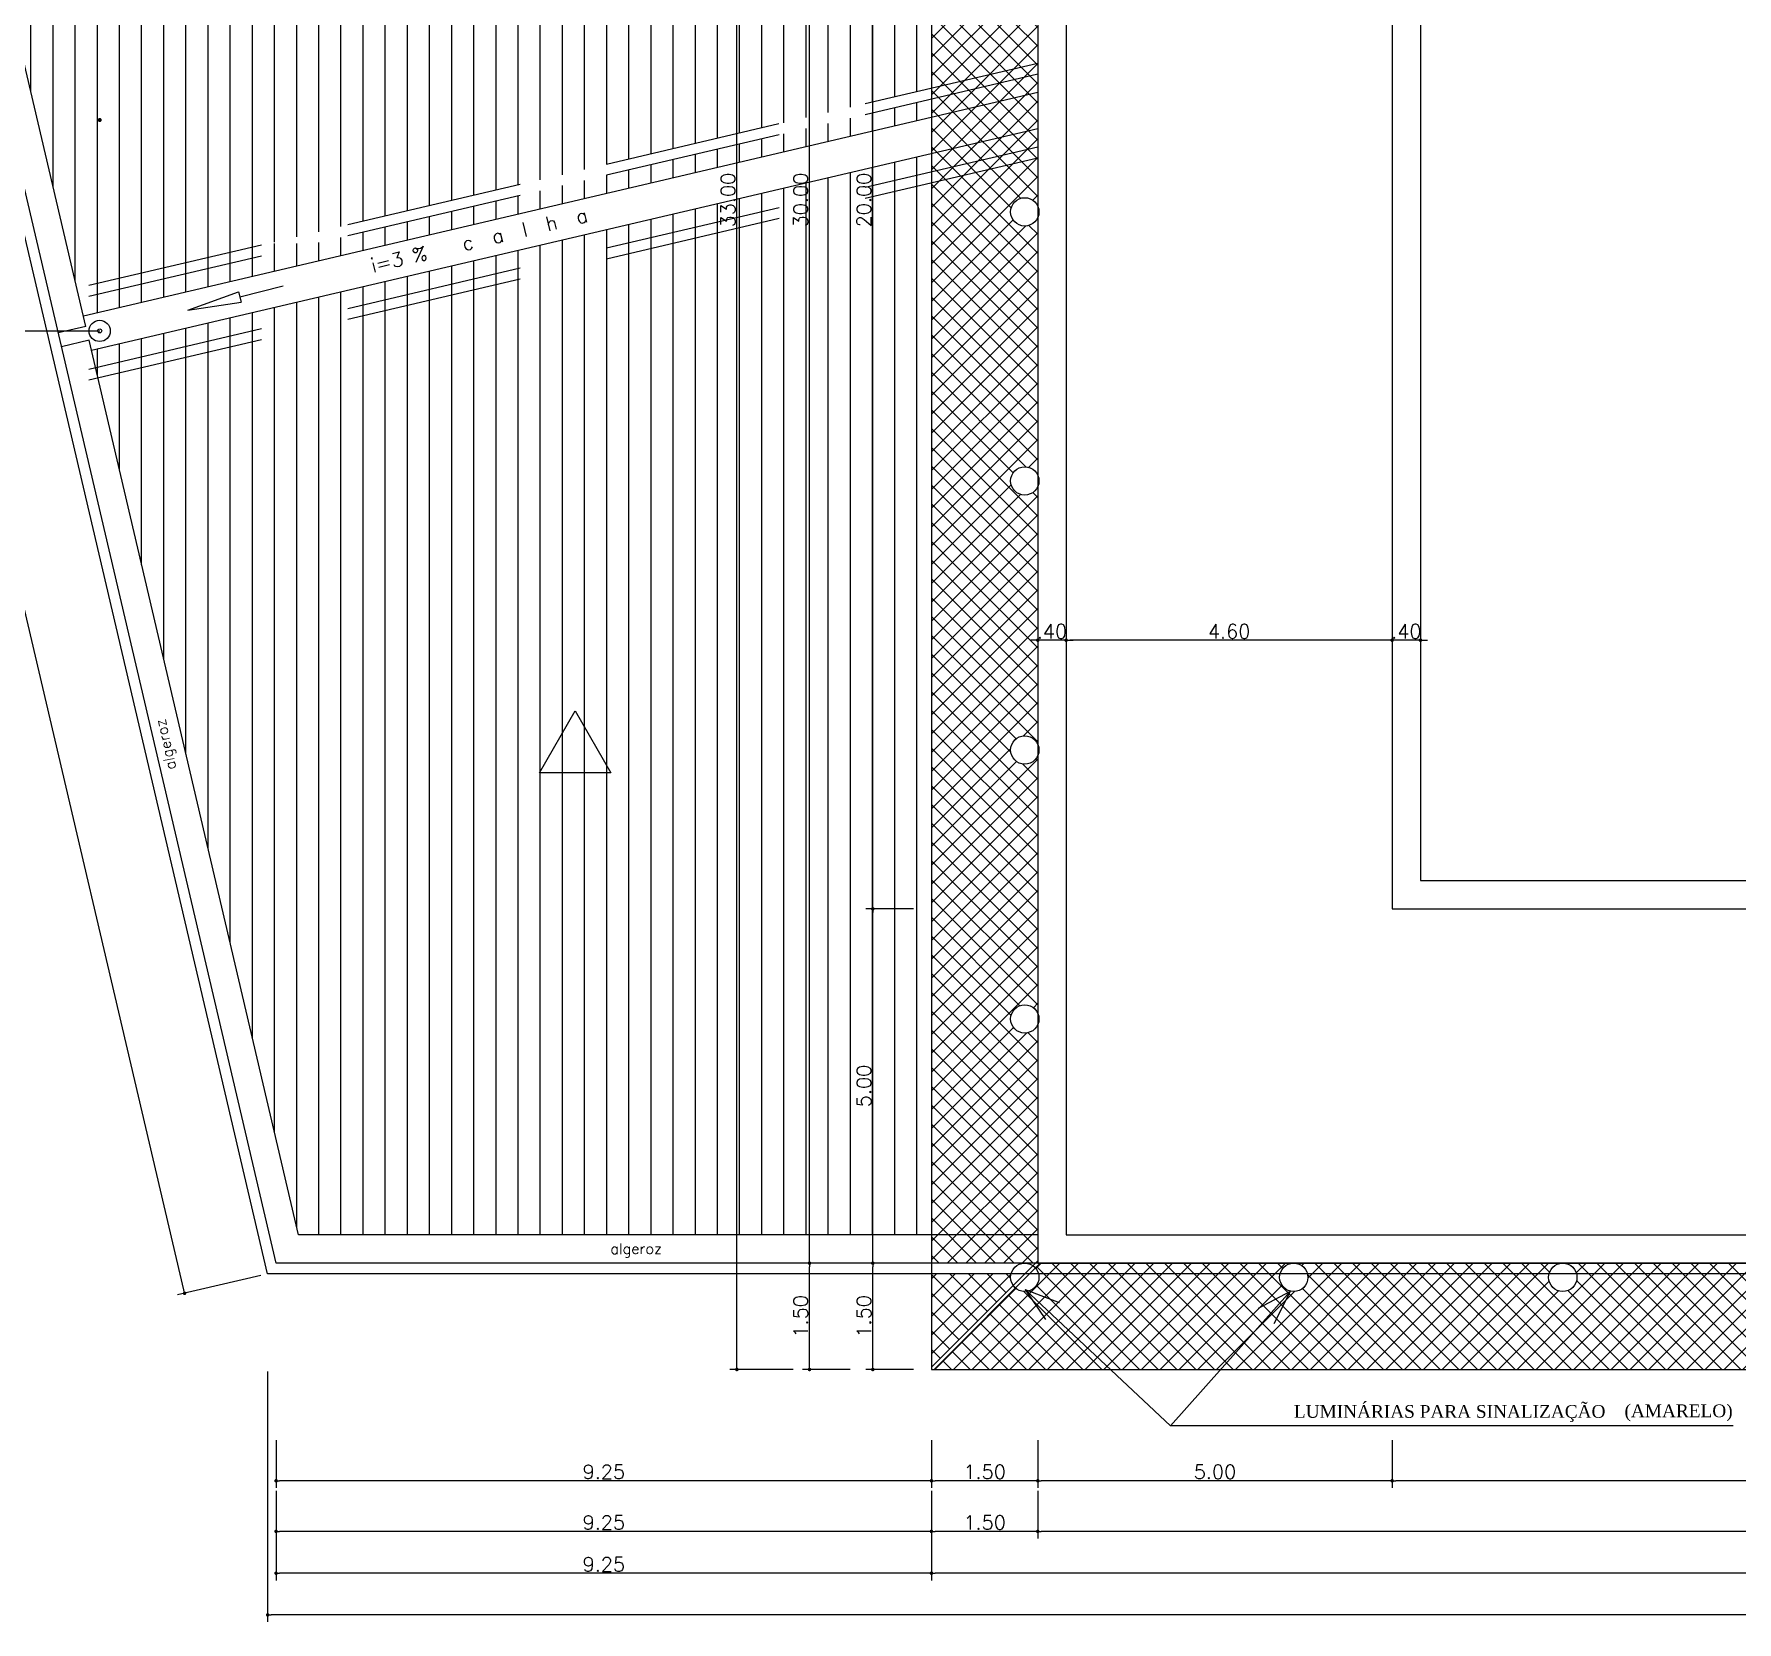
# Model space of a CAD drawing. Header units: millimetres. Extents: x 682 to 1119, y 341 to 434.
# Drawn here: x 819.82 to 843.85, y 383.81 to 406.21 of the extents above; entities that cross this region are included whole.
import ezdxf
from ezdxf.enums import TextEntityAlignment as Align

# ---------------------------------------------------------------- set-up
doc = ezdxf.new("R2010")
doc.units = ezdxf.units.MM
doc.linetypes.add('DASHED', pattern=[0.75, 0.5, -0.25])
for name, color, linetype in [('AR-ALVENARIA_EM_VISTA-001-C', 1, 'Continuous'), ('AR-ALVENARIA_EM_VISTA-002-C', 2, 'Continuous'), ('AR-ALVENARIA_EM_VISTA-004-C', 4, 'Continuous'), ('AR-COBERTURA_EM_VISTA-002-C', 2, 'Continuous'), ('AR-COTAS-001-C', 1, 'Continuous'), ('AR-INDICAÇÕES_GRÁFICAS-002-C', 2, 'Continuous'), ('AR-PISO_EM_PLANTA-001-C', 1, 'Continuous'), ('AR-TEXTOS_ALTURA_2_0MM-002-C', 2, 'Continuous'), ('AR-TEXTOS_ALTURA_3_0MM-003C', 3, 'Continuous'), ('Linha fina', 8, 'Continuous'), ('Pena_1', 1, 'Continuous'), ('PENA_4', 4, 'Continuous')]:
    doc.layers.add(name, color=color, linetype=linetype)
for name, color, linetype, lineweight in [('AR-UNIDADE_TEXTO-002', 2, 'Continuous', 20), ('AR-UNIDADE_TEXTO_002', 2, 'Continuous', 20), ('REG60-100', 2, 'Continuous', 20)]:
    doc.layers.add(name, color=color, linetype=linetype, lineweight=lineweight)
doc.styles.add('REGUA60', font='simplex.shx')
doc.styles.add('REGUA80', font='simplex.shx')
doc.styles.add('ROMAND', font='times.ttf')
doc.styles.add('ROMANS', font='romans')
doc.styles.add('T20', font='simplex.shx', dxfattribs={"height": 0.2})
doc.dimstyles.new('ISO-25_WS', dxfattribs={"dimscale": 0.282828, "dimtxt": 0.8, "dimasz": 2, "dimexe": 0.1, "dimexo": 0.625, "dimgap": 0.325, "dimtad": 1, "dimzin": 4, "dimdsep": 46, "dimtxsty": 'Standard', "dimsah": 1, "dimcen": 2.5, "dimadec": 0, "dimazin": 0, "dimtfac": 1, "dimtdec": 0, "dimtmove": 2, "dimatfit": 3, "dimfxl": 1, "dimtolj": 1, "dimtzin": 0, "dimarcsym": 0})

# ---------------------------------------------------------------- blocks, each defined once
blk = doc.blocks.new('_DOT')
at = {"color": 0, "linetype": 'ByBlock'}
blk.add_line((-0.5, 0), (-1, 0), dxfattribs=at)
at = {"color": 0, "linetype": 'ByBlock', "const_width": 0.5}
blk.add_lwpolyline([(-0.25, 0, 1), (0.25, 0, 1)], format="xyb", close=True, dxfattribs=at)
blk = doc.blocks.new('*D197')
at = {"layer": 'AR-COTAS-001-C', "color": 1, "lineweight": -2}
for p, q in [((832.484, 385.067), (832.484, 384.392)), ((875.737, 385.067), (875.737, 384.392)), ((875.687, 384.492), (832.534, 384.492))]:
    blk.add_line(p, q, dxfattribs=at)
at = {"layer": 'DEFPOINTS', "color": 0}
for p in [(832.484, 385.167), (875.737, 385.167), (832.484, 384.492)]:
    blk.add_point(p, dxfattribs=at)
at = {"layer": 'AR-COTAS-001-C', "color": 1, "lineweight": -2, "xscale": 0.05, "yscale": 0.05, "zscale": 0.05, "rotation": 180}
blk.add_blockref('_DOT', (832.484, 384.492), dxfattribs=at)
at = {"layer": 'AR-COTAS-001-C', "color": 1, "lineweight": -2, "xscale": 0.05, "yscale": 0.05, "zscale": 0.05}
blk.add_blockref('_DOT', (875.737, 384.492), dxfattribs=at)
at = {"layer": 'AR-COTAS-001-C', "color": 3, "insert": (854.111, 384.617), "char_height": 0.2, "attachment_point": 5, "style": 'ROMANS'}
blk.add_mtext('\\A1;43.25', dxfattribs=at)
blk = doc.blocks.new('*D180')
at = {"layer": 'AR-COTAS-001-C', "color": 1, "lineweight": -2}
for p, q in [((823.118, 387.338), (823.118, 383.805)), ((875.887, 385.338), (875.887, 383.805)), ((875.837, 383.905), (823.168, 383.905))]:
    blk.add_line(p, q, dxfattribs=at)
at = {"layer": 'DEFPOINTS', "color": 0}
for p in [(823.118, 387.438), (875.887, 385.438), (823.118, 383.905)]:
    blk.add_point(p, dxfattribs=at)
at = {"layer": 'AR-COTAS-001-C', "color": 1, "lineweight": -2, "xscale": 0.05, "yscale": 0.05, "zscale": 0.05, "rotation": 180}
blk.add_blockref('_DOT', (823.118, 383.905), dxfattribs=at)
at = {"layer": 'AR-COTAS-001-C', "color": 1, "lineweight": -2, "xscale": 0.05, "yscale": 0.05, "zscale": 0.05}
blk.add_blockref('_DOT', (875.887, 383.905), dxfattribs=at)
at = {"layer": 'AR-COTAS-001-C', "color": 3, "insert": (849.503, 384.085), "char_height": 0.2, "attachment_point": 5, "style": 'ROMANS'}
blk.add_mtext('\\A1;53.00', dxfattribs=at)
blk = doc.blocks.new('*D196')
at = {"layer": 'AR-COTAS-001-C', "color": 1, "lineweight": -2}
for p, q in [((830.314, 420.367), (829.639, 420.367)), ((829.739, 387.417), (829.739, 420.317)), ((830.532, 387.367), (829.639, 387.367))]:
    blk.add_line(p, q, dxfattribs=at)
at = {"layer": 'DEFPOINTS', "color": 0}
for p in [(829.739, 420.367), (830.414, 420.367), (830.632, 387.367)]:
    blk.add_point(p, dxfattribs=at)
at = {"layer": 'AR-COTAS-001-C', "color": 1, "lineweight": -2, "xscale": 0.05, "yscale": 0.05, "zscale": 0.05}
for p, rotation in [((829.739, 420.367), 90), ((829.739, 387.367), 270)]:
    blk.add_blockref('_DOT', p, dxfattribs=dict(at, rotation=rotation))
at = {"layer": 'AR-COTAS-001-C', "color": 3, "insert": (829.614, 403.867), "char_height": 0.2, "attachment_point": 5, "rotation": 90, "style": 'ROMANS'}
blk.add_mtext('\\A1;33.00', dxfattribs=at)
blk = doc.blocks.new('*D193')
at = {"layer": 'AR-COTAS-001-C', "color": 1, "lineweight": -2}
for p, q in [((831.337, 418.867), (830.663, 418.867)), ((830.763, 388.917), (830.763, 418.817)), ((831.556, 388.867), (830.663, 388.867))]:
    blk.add_line(p, q, dxfattribs=at)
at = {"layer": 'DEFPOINTS', "color": 0}
for p in [(830.763, 418.867), (831.437, 418.867), (831.656, 388.867)]:
    blk.add_point(p, dxfattribs=at)
at = {"layer": 'AR-COTAS-001-C', "color": 1, "lineweight": -2, "xscale": 0.05, "yscale": 0.05, "zscale": 0.05}
for p, rotation in [((830.763, 418.867), 90), ((830.763, 388.867), 270)]:
    blk.add_blockref('_DOT', p, dxfattribs=dict(at, rotation=rotation))
at = {"layer": 'AR-COTAS-001-C', "color": 3, "insert": (830.638, 403.867), "char_height": 0.2, "attachment_point": 5, "rotation": 90, "style": 'ROMANS'}
blk.add_mtext('\\A1;30.00', dxfattribs=at)
blk = doc.blocks.new('*D185')
at = {"layer": 'AR-COTAS-001-C', "color": 1, "lineweight": -2}
for p, q in [((832.23, 393.867), (831.556, 393.867)), ((831.656, 388.917), (831.656, 393.817)), ((832.23, 388.867), (831.556, 388.867))]:
    blk.add_line(p, q, dxfattribs=at)
at = {"layer": 'DEFPOINTS', "color": 0}
for p in [(831.656, 393.867), (832.33, 393.867), (832.33, 388.867)]:
    blk.add_point(p, dxfattribs=at)
at = {"layer": 'AR-COTAS-001-C', "color": 1, "lineweight": -2, "xscale": 0.05, "yscale": 0.05, "zscale": 0.05}
for p, rotation in [((831.656, 393.867), 90), ((831.656, 388.867), 270)]:
    blk.add_blockref('_DOT', p, dxfattribs=dict(at, rotation=rotation))
at = {"layer": 'AR-COTAS-001-C', "color": 3, "insert": (831.531, 391.367), "char_height": 0.2, "attachment_point": 5, "rotation": 90, "style": 'ROMANS'}
blk.add_mtext('\\A1;5.00', dxfattribs=at)
blk = doc.blocks.new('*D181')
at = {"layer": 'AR-COTAS-001-C', "color": 1, "lineweight": -2}
for p, q in [((816.856, 415.014), (815.684, 414.739)), ((821.934, 388.491), (815.793, 414.713)), ((823.021, 388.694), (821.848, 388.419))]:
    blk.add_line(p, q, dxfattribs=at)
at = {"layer": 'DEFPOINTS', "color": 0}
for p in [(816.954, 415.037), (815.781, 414.762), (823.118, 388.717)]:
    blk.add_point(p, dxfattribs=at)
at = {"layer": 'AR-COTAS-001-C', "color": 1, "lineweight": -2, "xscale": 0.05, "yscale": 0.05, "zscale": 0.05}
for p, rotation in [((815.781, 414.762), 103.1822715737634), ((821.946, 388.442), 283.1822715737634)]:
    blk.add_blockref('_DOT', p, dxfattribs=dict(at, rotation=rotation))
at = {"layer": 'AR-COTAS-001-C', "color": 3, "insert": (818.985, 401.631), "char_height": 0.2, "attachment_point": 5, "rotation": 283.1823, "style": 'ROMANS'}
blk.add_mtext('\\A1;27.00', dxfattribs=at)
blk = doc.blocks.new('*D194')
at = {"layer": 'AR-COTAS-001-C', "color": 1, "lineweight": -2}
for p, q in [((833.984, 385.657), (833.984, 384.983)), ((863.984, 385.657), (863.984, 384.983)), ((863.934, 385.083), (834.034, 385.083))]:
    blk.add_line(p, q, dxfattribs=at)
at = {"layer": 'DEFPOINTS', "color": 0}
for p in [(833.984, 385.757), (863.984, 385.757), (833.984, 385.083)]:
    blk.add_point(p, dxfattribs=at)
at = {"layer": 'AR-COTAS-001-C', "color": 1, "lineweight": -2, "xscale": 0.05, "yscale": 0.05, "zscale": 0.05, "rotation": 180}
blk.add_blockref('_DOT', (833.984, 385.083), dxfattribs=at)
at = {"layer": 'AR-COTAS-001-C', "color": 1, "lineweight": -2, "xscale": 0.05, "yscale": 0.05, "zscale": 0.05}
blk.add_blockref('_DOT', (863.984, 385.083), dxfattribs=at)
at = {"layer": 'AR-COTAS-001-C', "color": 3, "insert": (848.984, 385.208), "char_height": 0.2, "attachment_point": 5, "style": 'ROMANS'}
blk.add_mtext('\\A1;30.00', dxfattribs=at)
blk = doc.blocks.new('*D191')
at = {"layer": 'AR-COTAS-001-C', "color": 1, "lineweight": -2}
for p, q in [((833.984, 386.372), (833.984, 385.697)), ((838.984, 386.372), (838.984, 385.697)), ((838.934, 385.797), (834.034, 385.797))]:
    blk.add_line(p, q, dxfattribs=at)
at = {"layer": 'DEFPOINTS', "color": 0}
for p in [(833.984, 386.472), (838.984, 386.472), (833.984, 385.797)]:
    blk.add_point(p, dxfattribs=at)
at = {"layer": 'AR-COTAS-001-C', "color": 1, "lineweight": -2, "xscale": 0.05, "yscale": 0.05, "zscale": 0.05, "rotation": 180}
blk.add_blockref('_DOT', (833.984, 385.797), dxfattribs=at)
at = {"layer": 'AR-COTAS-001-C', "color": 1, "lineweight": -2, "xscale": 0.05, "yscale": 0.05, "zscale": 0.05}
blk.add_blockref('_DOT', (838.984, 385.797), dxfattribs=at)
at = {"layer": 'AR-COTAS-001-C', "color": 3, "insert": (836.484, 385.922), "char_height": 0.2, "attachment_point": 5, "style": 'ROMANS'}
blk.add_mtext('\\A1;5.00', dxfattribs=at)
blk = doc.blocks.new('*D231')
at = {"layer": 'AR-COTAS-001-C', "color": 1, "lineweight": -2}
for p, q in [((823.237, 385.657), (823.237, 384.983)), ((832.484, 385.657), (832.484, 384.983)), ((832.434, 385.083), (823.287, 385.083))]:
    blk.add_line(p, q, dxfattribs=at)
at = {"layer": 'DEFPOINTS', "color": 0}
for p in [(823.237, 385.757), (832.484, 385.757), (823.237, 385.083)]:
    blk.add_point(p, dxfattribs=at)
at = {"layer": 'AR-COTAS-001-C', "color": 1, "lineweight": -2, "xscale": 0.05, "yscale": 0.05, "zscale": 0.05, "rotation": 180}
blk.add_blockref('_DOT', (823.237, 385.083), dxfattribs=at)
at = {"layer": 'AR-COTAS-001-C', "color": 1, "lineweight": -2, "xscale": 0.05, "yscale": 0.05, "zscale": 0.05}
blk.add_blockref('_DOT', (832.484, 385.083), dxfattribs=at)
at = {"layer": 'AR-COTAS-001-C', "color": 3, "insert": (827.861, 385.208), "char_height": 0.2, "attachment_point": 5, "style": 'ROMANS'}
blk.add_mtext('\\A1;9.25', dxfattribs=at)
blk = doc.blocks.new('*D229')
at = {"layer": 'AR-COTAS-001-C', "color": 1, "lineweight": -2}
for p, q in [((823.237, 386.372), (823.237, 385.697)), ((832.484, 386.372), (832.484, 385.697)), ((832.434, 385.797), (823.287, 385.797))]:
    blk.add_line(p, q, dxfattribs=at)
at = {"layer": 'DEFPOINTS', "color": 0}
for p in [(823.237, 386.472), (832.484, 386.472), (823.237, 385.797)]:
    blk.add_point(p, dxfattribs=at)
at = {"layer": 'AR-COTAS-001-C', "color": 1, "lineweight": -2, "xscale": 0.05, "yscale": 0.05, "zscale": 0.05, "rotation": 180}
blk.add_blockref('_DOT', (823.237, 385.797), dxfattribs=at)
at = {"layer": 'AR-COTAS-001-C', "color": 1, "lineweight": -2, "xscale": 0.05, "yscale": 0.05, "zscale": 0.05}
blk.add_blockref('_DOT', (832.484, 385.797), dxfattribs=at)
at = {"layer": 'AR-COTAS-001-C', "color": 3, "insert": (827.861, 385.922), "char_height": 0.2, "attachment_point": 5, "style": 'ROMANS'}
blk.add_mtext('\\A1;9.25', dxfattribs=at)
blk = doc.blocks.new('*D224')
at = {"layer": 'AR-COTAS-001-C', "color": 1, "lineweight": -2}
for p, q in [((823.237, 385.067), (823.237, 384.392)), ((832.484, 385.067), (832.484, 384.392)), ((832.434, 384.492), (823.287, 384.492))]:
    blk.add_line(p, q, dxfattribs=at)
at = {"layer": 'DEFPOINTS', "color": 0}
for p in [(823.237, 385.167), (832.484, 385.167), (823.237, 384.492)]:
    blk.add_point(p, dxfattribs=at)
at = {"layer": 'AR-COTAS-001-C', "color": 1, "lineweight": -2, "xscale": 0.05, "yscale": 0.05, "zscale": 0.05, "rotation": 180}
blk.add_blockref('_DOT', (823.237, 384.492), dxfattribs=at)
at = {"layer": 'AR-COTAS-001-C', "color": 1, "lineweight": -2, "xscale": 0.05, "yscale": 0.05, "zscale": 0.05}
blk.add_blockref('_DOT', (832.484, 384.492), dxfattribs=at)
at = {"layer": 'AR-COTAS-001-C', "color": 3, "insert": (827.861, 384.617), "char_height": 0.2, "attachment_point": 5, "style": 'ROMANS'}
blk.add_mtext('\\A1;9.25', dxfattribs=at)
blk = doc.blocks.new('INDUNI1')
at = {"color": 0, "style": 'REGUA80', "flags": 8}
blk.add_attdef('NOME2', text='', height=1.8, dxfattribs=at).set_placement((0, -3.53), align=Align.CENTER)
at = {"layer": 'AR-UNIDADE_TEXTO_002', "style": 'REGUA60', "width": 1.2}
blk.add_attdef('AREA', text='', height=1.2, dxfattribs=at).set_placement((0, -5.8), align=Align.CENTER)
at = {"layer": 'AR-UNIDADE_TEXTO_002', "style": 'REGUA60', "width": 1.2, "flags": 8}
for tag, p in [('PISO', (0, -7.94)), ('REVPAR', (0, -9.97)), ('PEDIR', (0, -12.07))]:
    blk.add_attdef(tag, text='', height=1.2, dxfattribs=at).set_placement(p, align=Align.CENTER)
at = {"layer": 'REG60-100', "color": 0, "style": 'REGUA80', "flags": 8}
blk.add_attdef('NOME1', text='', height=1.8, dxfattribs=at).set_placement((0, -0.55), align=Align.CENTER)
blk = doc.blocks.new('*D230')
at = {"layer": 'AR-COTAS-001-C', "color": 1, "lineweight": -2}
for p, q in [((832.484, 385.657), (832.484, 384.983)), ((833.984, 385.657), (833.984, 384.983)), ((833.934, 385.083), (832.534, 385.083))]:
    blk.add_line(p, q, dxfattribs=at)
at = {"layer": 'DEFPOINTS', "color": 0}
for p in [(832.484, 385.757), (833.984, 385.757), (832.484, 385.083)]:
    blk.add_point(p, dxfattribs=at)
at = {"layer": 'AR-COTAS-001-C', "color": 1, "lineweight": -2, "xscale": 0.05, "yscale": 0.05, "zscale": 0.05, "rotation": 180}
blk.add_blockref('_DOT', (832.484, 385.083), dxfattribs=at)
at = {"layer": 'AR-COTAS-001-C', "color": 1, "lineweight": -2, "xscale": 0.05, "yscale": 0.05, "zscale": 0.05}
blk.add_blockref('_DOT', (833.984, 385.083), dxfattribs=at)
at = {"layer": 'AR-COTAS-001-C', "color": 3, "insert": (833.234, 385.208), "char_height": 0.2, "attachment_point": 5, "style": 'ROMANS'}
blk.add_mtext('\\A1;1.50', dxfattribs=at)
blk = doc.blocks.new('*D206')
at = {"layer": 'AR-COTAS-001-C', "color": 1, "lineweight": -2}
for p, q in [((831.337, 388.867), (830.663, 388.867)), ((830.763, 387.417), (830.763, 388.817)), ((831.337, 387.367), (830.663, 387.367))]:
    blk.add_line(p, q, dxfattribs=at)
at = {"layer": 'DEFPOINTS', "color": 0}
for p in [(830.763, 388.867), (831.437, 388.867), (831.437, 387.367)]:
    blk.add_point(p, dxfattribs=at)
at = {"layer": 'AR-COTAS-001-C', "color": 1, "lineweight": -2, "xscale": 0.05, "yscale": 0.05, "zscale": 0.05}
for p, rotation in [((830.763, 388.867), 90), ((830.763, 387.367), 270)]:
    blk.add_blockref('_DOT', p, dxfattribs=dict(at, rotation=rotation))
at = {"layer": 'AR-COTAS-001-C', "color": 3, "insert": (830.638, 388.117), "char_height": 0.2, "attachment_point": 5, "rotation": 90, "style": 'ROMANS'}
blk.add_mtext('\\A1;1.50', dxfattribs=at)
blk = doc.blocks.new('*D192')
at = {"layer": 'AR-COTAS-001-C', "color": 1, "lineweight": -2}
for p, q in [((832.484, 386.372), (832.484, 385.697)), ((833.984, 386.372), (833.984, 385.697)), ((833.934, 385.797), (832.534, 385.797))]:
    blk.add_line(p, q, dxfattribs=at)
at = {"layer": 'DEFPOINTS', "color": 0}
for p in [(832.484, 386.472), (833.984, 386.472), (832.484, 385.797)]:
    blk.add_point(p, dxfattribs=at)
at = {"layer": 'AR-COTAS-001-C', "color": 1, "lineweight": -2, "xscale": 0.05, "yscale": 0.05, "zscale": 0.05, "rotation": 180}
blk.add_blockref('_DOT', (832.484, 385.797), dxfattribs=at)
at = {"layer": 'AR-COTAS-001-C', "color": 1, "lineweight": -2, "xscale": 0.05, "yscale": 0.05, "zscale": 0.05}
blk.add_blockref('_DOT', (833.984, 385.797), dxfattribs=at)
at = {"layer": 'AR-COTAS-001-C', "color": 3, "insert": (833.234, 385.922), "char_height": 0.2, "attachment_point": 5, "style": 'ROMANS'}
blk.add_mtext('\\A1;1.50', dxfattribs=at)
blk = doc.blocks.new('*D184')
at = {"layer": 'AR-COTAS-001-C', "color": 1, "lineweight": -2}
for p, q in [((832.23, 388.867), (831.556, 388.867)), ((831.656, 387.417), (831.656, 388.817)), ((832.23, 387.367), (831.556, 387.367))]:
    blk.add_line(p, q, dxfattribs=at)
at = {"layer": 'DEFPOINTS', "color": 0}
for p in [(831.656, 388.867), (832.33, 388.867), (832.33, 387.367)]:
    blk.add_point(p, dxfattribs=at)
at = {"layer": 'AR-COTAS-001-C', "color": 1, "lineweight": -2, "xscale": 0.05, "yscale": 0.05, "zscale": 0.05}
for p, rotation in [((831.656, 388.867), 90), ((831.656, 387.367), 270)]:
    blk.add_blockref('_DOT', p, dxfattribs=dict(at, rotation=rotation))
at = {"layer": 'AR-COTAS-001-C', "color": 3, "insert": (831.531, 388.117), "char_height": 0.2, "attachment_point": 5, "rotation": 90, "style": 'ROMANS'}
blk.add_mtext('\\A1;1.50', dxfattribs=at)
blk = doc.blocks.new('*D190')
at = {"layer": 'AR-COTAS-001-C', "color": 1, "lineweight": -2}
for p, q in [((838.984, 386.372), (838.984, 385.697)), ((858.984, 386.372), (858.984, 385.697)), ((858.934, 385.797), (839.034, 385.797))]:
    blk.add_line(p, q, dxfattribs=at)
at = {"layer": 'DEFPOINTS', "color": 0}
for p in [(838.984, 386.472), (858.984, 386.472), (838.984, 385.797)]:
    blk.add_point(p, dxfattribs=at)
at = {"layer": 'AR-COTAS-001-C', "color": 1, "lineweight": -2, "xscale": 0.05, "yscale": 0.05, "zscale": 0.05, "rotation": 180}
blk.add_blockref('_DOT', (838.984, 385.797), dxfattribs=at)
at = {"layer": 'AR-COTAS-001-C', "color": 1, "lineweight": -2, "xscale": 0.05, "yscale": 0.05, "zscale": 0.05}
blk.add_blockref('_DOT', (858.984, 385.797), dxfattribs=at)
at = {"layer": 'AR-COTAS-001-C', "color": 3, "insert": (848.984, 385.922), "char_height": 0.2, "attachment_point": 5, "style": 'ROMANS'}
blk.add_mtext('\\A1;20.00', dxfattribs=at)
blk = doc.blocks.new('*D244')
at = {"layer": 'AR-COTAS-001-C', "color": 1, "lineweight": -2}
for p, q in [((834.384, 397.889), (834.384, 397.556)), ((838.984, 397.889), (838.984, 397.556)), ((838.934, 397.656), (834.434, 397.656))]:
    blk.add_line(p, q, dxfattribs=at)
at = {"layer": 'DEFPOINTS', "color": 0}
for p in [(834.384, 397.989), (838.984, 397.989), (834.384, 397.656)]:
    blk.add_point(p, dxfattribs=at)
at = {"layer": 'AR-COTAS-001-C', "color": 1, "lineweight": -2, "xscale": 0.05, "yscale": 0.05, "zscale": 0.05, "rotation": 180}
blk.add_blockref('_DOT', (834.384, 397.656), dxfattribs=at)
at = {"layer": 'AR-COTAS-001-C', "color": 1, "lineweight": -2, "xscale": 0.05, "yscale": 0.05, "zscale": 0.05}
blk.add_blockref('_DOT', (838.984, 397.656), dxfattribs=at)
at = {"layer": 'AR-COTAS-001-C', "color": 3, "insert": (836.684, 397.781), "char_height": 0.2, "attachment_point": 5, "style": 'ROMANS'}
blk.add_mtext('\\A1;4.60', dxfattribs=at)
blk = doc.blocks.new('*D186')
at = {"layer": 'AR-COTAS-001-C', "color": 1, "lineweight": -2}
for p, q in [((832.23, 413.867), (831.556, 413.867)), ((831.656, 393.917), (831.656, 413.817)), ((832.23, 393.867), (831.556, 393.867))]:
    blk.add_line(p, q, dxfattribs=at)
at = {"layer": 'DEFPOINTS', "color": 0}
for p in [(831.656, 413.867), (832.33, 413.867), (832.33, 393.867)]:
    blk.add_point(p, dxfattribs=at)
at = {"layer": 'AR-COTAS-001-C', "color": 1, "lineweight": -2, "xscale": 0.05, "yscale": 0.05, "zscale": 0.05}
for p, rotation in [((831.656, 413.867), 90), ((831.656, 393.867), 270)]:
    blk.add_blockref('_DOT', p, dxfattribs=dict(at, rotation=rotation))
at = {"layer": 'AR-COTAS-001-C', "color": 3, "insert": (831.531, 403.867), "char_height": 0.2, "attachment_point": 5, "rotation": 90, "style": 'ROMANS'}
blk.add_mtext('\\A1;20.00', dxfattribs=at)
blk = doc.blocks.new('*D243')
at = {"layer": 'AR-COTAS-001-C', "color": 1, "lineweight": -2}
for p, q in [((833.984, 397.889), (833.984, 397.556)), ((834.384, 397.889), (834.384, 397.556)), ((833.934, 397.656), (833.884, 397.656)), ((834.384, 397.656), (833.984, 397.656)), ((834.434, 397.656), (834.484, 397.656))]:
    blk.add_line(p, q, dxfattribs=at)
at = {"layer": 'DEFPOINTS', "color": 0}
for p in [(833.984, 397.989), (834.384, 397.989), (833.984, 397.656)]:
    blk.add_point(p, dxfattribs=at)
at = {"layer": 'AR-COTAS-001-C', "color": 1, "lineweight": -2, "xscale": 0.05, "yscale": 0.05, "zscale": 0.05}
blk.add_blockref('_DOT', (833.984, 397.656), dxfattribs=at)
at = {"layer": 'AR-COTAS-001-C', "color": 1, "lineweight": -2, "xscale": 0.05, "yscale": 0.05, "zscale": 0.05, "rotation": 180}
blk.add_blockref('_DOT', (834.384, 397.656), dxfattribs=at)
at = {"layer": 'AR-COTAS-001-C', "color": 3, "insert": (834.184, 397.781), "char_height": 0.2, "attachment_point": 5, "style": 'ROMANS'}
blk.add_mtext('\\A1;.40', dxfattribs=at)
blk = doc.blocks.new('*D245')
at = {"layer": 'AR-COTAS-001-C', "color": 1, "lineweight": -2}
for p, q in [((838.984, 397.889), (838.984, 397.556)), ((839.384, 397.889), (839.384, 397.556)), ((838.934, 397.656), (838.884, 397.656)), ((839.384, 397.656), (838.984, 397.656)), ((839.434, 397.656), (839.484, 397.656))]:
    blk.add_line(p, q, dxfattribs=at)
at = {"layer": 'DEFPOINTS', "color": 0}
for p in [(838.984, 397.989), (839.384, 397.989), (838.984, 397.656)]:
    blk.add_point(p, dxfattribs=at)
at = {"layer": 'AR-COTAS-001-C', "color": 1, "lineweight": -2, "xscale": 0.05, "yscale": 0.05, "zscale": 0.05}
blk.add_blockref('_DOT', (838.984, 397.656), dxfattribs=at)
at = {"layer": 'AR-COTAS-001-C', "color": 1, "lineweight": -2, "xscale": 0.05, "yscale": 0.05, "zscale": 0.05, "rotation": 180}
blk.add_blockref('_DOT', (839.384, 397.656), dxfattribs=at)
at = {"layer": 'AR-COTAS-001-C', "color": 3, "insert": (839.184, 397.781), "char_height": 0.2, "attachment_point": 5, "style": 'ROMANS'}
blk.add_mtext('\\A1;.40', dxfattribs=at)

msp = doc.modelspace()

# ---------------------------------------------------------------- hatches: boundary and pattern name
at = {"layer": 'AR-COBERTURA_EM_VISTA-002-C', "linetype": 'ByBlock', "ltscale": 5}
h = msp.add_hatch(dxfattribs=at)
h.set_pattern_fill('ANSI31', color=1, scale=2.5, angle=45, style=0)
h.set_pattern_definition([(90, (435.4025, 427.31824), (-0.3125, 6e-17), [])])
h.paths.add_polyline_path([(832.484, 405.033), (832.484, 405.29), (823.794, 403.255), (824.891, 403.255)])
h.paths.add_polyline_path([(832.484, 404.109), (832.484, 404.263), (828.179, 403.255), (828.837, 403.255)], flags=17)
h.paths.add_polyline_path([(832.484, 404.263), (832.484, 404.52), (827.083, 403.255), (828.179, 403.255)])
h.paths.add_polyline_path([(832.484, 403.255), (832.484, 404.109), (828.837, 403.255)], flags=16)
h.paths.add_polyline_path([(831.381, 416.012), (831.381, 416.722), (831.681, 416.722), (831.681, 416.012)], flags=24)
h.paths.add_polyline_path([(831.381, 391.012), (831.381, 391.722), (831.681, 391.722), (831.681, 391.012)], flags=24)
h.paths.add_polyline_path([(831.381, 403.417), (831.381, 404.317), (831.681, 404.317), (831.681, 403.417)], flags=25)
h.paths.add_polyline_path([(830.488, 403.417), (830.488, 404.317), (830.788, 404.317), (830.788, 403.417)], flags=25)
h.paths.add_polyline_path([(829.464, 403.417), (829.464, 404.317), (829.764, 404.317), (829.764, 403.417)], flags=25)
h.paths.add_polyline_path([(823.554, 389.267), (832.484, 389.267), (832.484, 403.255), (828.837, 403.255), (820.723, 401.354)])
h.paths.add_polyline_path([(820.632, 401.744), (820.689, 401.5), (828.179, 403.255), (827.083, 403.255)])
h.paths.add_polyline_path([(820.689, 401.5), (820.723, 401.354), (828.837, 403.255), (828.179, 403.255)])
h.paths.add_polyline_path([(817.615, 414.627), (820.278, 403.255), (823.137, 403.255), (832.484, 405.444), (832.484, 418.109)])
h.paths.add_polyline_path([(820.278, 403.255), (820.427, 402.62), (823.137, 403.255)])
h.paths.add_polyline_path([(820.461, 402.474), (820.518, 402.23), (824.891, 403.255), (823.794, 403.255)])
h.paths.add_polyline_path([(820.427, 402.62), (820.461, 402.474), (823.794, 403.255), (823.137, 403.255)])
at = {"layer": 'Linha fina', "linetype": 'ByBlock', "ltscale": 5}
h = msp.add_hatch(dxfattribs=at)
h.set_pattern_fill('ANSI37', color=256, scale=1.5, style=0)
h.set_pattern_definition([(45, (432.1159, 435.08179), (-0.13258252, 0.13258252), []), (135, (432.1159, 435.08179), (-0.13258252, -0.13258252), [])])
h.paths.add_polyline_path([(833.984, 411.213, -0.814165), (833.601, 411.292, -0.814165), (833.984, 411.371), (833.984, 415.008, -0.814165), (833.601, 415.088, -0.814165), (833.984, 415.167), (833.984, 418.831), (833.952, 418.864), (832.484, 418.52), (832.484, 403.255), (833.984, 403.255), (833.984, 403.621, -0.814165), (833.601, 403.7, -0.814165), (833.984, 403.78), (833.984, 407.417, -0.814165), (833.601, 407.496, -0.814165), (833.984, 407.575)])
h.paths.add_polyline_path([(832.484, 420.331), (832.484, 418.674), (833.642, 418.945, -0.164838), (833.601, 419.067, -0.151314), (833.636, 419.18)])
h.paths.add_polyline_path([(839.055, 420.367), (832.52, 420.367), (833.669, 419.217, -0.64443), (834.001, 419.067, -0.063445), (833.994, 419.017), (837.403, 419.017, -0.063445), (837.396, 419.067, -1), (837.796, 419.067, -0.063445), (837.79, 419.017), (839.055, 419.017)])
h.paths.add_polyline_path([(848.916, 420.367), (839.055, 420.367), (839.055, 419.017), (841.199, 419.017, -0.063445), (841.192, 419.067, -1), (841.592, 419.067, -0.063445), (841.586, 419.017), (844.995, 419.017, -0.063445), (844.988, 419.067, -1), (845.388, 419.067, -0.063445), (845.382, 419.017), (848.791, 419.017, -0.063445), (848.784, 419.067, -0.315037), (848.916, 419.255)])
h.paths.add_polyline_path([(865.449, 420.367), (848.916, 420.367), (848.916, 419.255, -0.52087), (849.184, 419.067, -0.063445), (849.178, 419.017), (852.586, 419.017, -0.063445), (852.58, 419.067, -1), (852.98, 419.067, -0.063445), (852.974, 419.017), (856.382, 419.017, -0.063445), (856.376, 419.067, -1), (856.776, 419.067, -0.063445), (856.77, 419.017), (860.178, 419.017, -0.063445), (860.172, 419.067, -1), (860.572, 419.067, -0.063445), (860.565, 419.017), (863.974, 419.017, -0.063445), (863.968, 419.067, -0.64443), (864.299, 419.217)])
h.paths.add_polyline_path([(865.484, 418.867), (864.02, 418.867), (863.984, 418.831), (863.984, 415.167, -0.814165), (864.368, 415.088, -0.814165), (863.984, 415.008), (863.984, 414.817), (870.287, 414.817), (870.287, 416.317), (865.484, 416.317)])
h.paths.add_polyline_path([(870.026, 411.517), (863.984, 411.517), (863.984, 411.371, -0.814165), (864.368, 411.292, -0.814165), (863.984, 411.213), (863.984, 407.575, -0.814165), (864.368, 407.496, -0.814165), (863.984, 407.417), (863.984, 403.78, -0.814165), (864.368, 403.7, -0.814165), (863.984, 403.621), (863.984, 403.255), (865.484, 403.255), (865.484, 410.017), (870.026, 410.017)])
h.paths.add_polyline_path([(865.484, 403.255), (863.984, 403.255), (863.984, 399.984, -0.814165), (864.368, 399.904, -0.814165), (863.984, 399.825), (863.984, 396.188, -0.814165), (864.368, 396.108, -0.814165), (863.984, 396.029), (863.984, 392.392, -0.814165), (864.368, 392.313, -0.814165), (863.984, 392.233), (863.984, 388.902), (864.02, 388.867), (865.484, 388.867)])
h.paths.add_polyline_path([(865.484, 388.717), (864.361, 388.717, -0.063445), (864.368, 388.667, -0.151314), (864.333, 388.554), (865.484, 387.402)])
h.paths.add_polyline_path([(864.299, 388.516, -0.64443), (863.968, 388.667, -0.063445), (863.974, 388.717), (860.565, 388.717, -0.063445), (860.572, 388.667, -1), (860.172, 388.667, -0.063445), (860.178, 388.717), (856.77, 388.717, -0.063445), (856.776, 388.667, -1), (856.376, 388.667, -0.063445), (856.382, 388.717), (852.974, 388.717, -0.063445), (852.98, 388.667, -1), (852.58, 388.667, -0.063445), (852.586, 388.717), (849.178, 388.717, -0.063445), (849.184, 388.667, -0.52087), (848.916, 388.479), (848.916, 387.367), (865.449, 387.367)])
h.paths.add_polyline_path([(848.916, 388.479, -0.315037), (848.784, 388.667, -0.063445), (848.791, 388.717), (845.382, 388.717, -0.063445), (845.388, 388.667, -1), (844.988, 388.667, -0.063445), (844.995, 388.717), (841.586, 388.717, -0.063445), (841.592, 388.667, -1), (841.192, 388.667, -0.063445), (841.199, 388.717), (839.055, 388.717), (839.055, 387.367), (848.916, 387.367)])
h.paths.add_polyline_path([(839.055, 388.717), (837.79, 388.717, -0.063445), (837.796, 388.667, -1), (837.396, 388.667, -0.063445), (837.403, 388.717), (833.994, 388.717, -0.063445), (834.001, 388.667, -0.64443), (833.669, 388.516), (832.52, 387.367), (839.055, 387.367)])
h.paths.add_polyline_path([(833.636, 388.554, -0.151314), (833.601, 388.667, -0.063445), (833.607, 388.717), (832.484, 388.717), (832.484, 387.402)])
h.paths.add_polyline_path([(833.984, 392.233, -0.814165), (833.601, 392.313, -0.814165), (833.984, 392.392), (833.984, 396.029, -0.814165), (833.601, 396.108, -0.814165), (833.984, 396.188), (833.984, 399.825, -0.814165), (833.601, 399.904, -0.814165), (833.984, 399.984), (833.984, 403.255), (832.484, 403.255), (832.484, 388.867), (833.949, 388.867), (833.984, 388.902)])
h.paths.add_polyline_path([(837.79, 388.717), (839.055, 388.717), (839.055, 388.867), (834.02, 388.867), (833.951, 388.798, -0.116919), (833.994, 388.717), (837.403, 388.717, -0.773989)])
h.paths.add_polyline_path([(841.586, 388.717), (844.995, 388.717, -0.773989), (845.382, 388.717), (848.791, 388.717, -0.246661), (848.916, 388.854), (848.916, 388.867), (839.055, 388.867), (839.055, 388.717), (841.199, 388.717, -0.773989)])
h.paths.add_polyline_path([(852.974, 388.717), (856.382, 388.717, -0.773989), (856.77, 388.717), (860.178, 388.717, -0.773989), (860.565, 388.717), (863.974, 388.717, -0.116919), (864.017, 388.798), (863.949, 388.867), (848.916, 388.867), (848.916, 388.854, -0.442792), (849.178, 388.717), (852.586, 388.717, -0.773989)])
at = {"layer": 'Pena_1'}
msp.add_hatch(color=256, dxfattribs=at).paths.add_polyline_path([(820.777, 404.996, 1), (820.72, 404.996, 1)])

# ---------------------------------------------------------------- linework, layer by layer
at = {"layer": 'AR-ALVENARIA_EM_VISTA-001-C', "linetype": 'DASHED', "ltscale": 5}
for p, q in [((833.984, 405.795), (820.037, 402.529)), ((833.984, 405.641), (820.072, 402.383)), ((833.984, 404.614), (820.3, 401.409)), ((833.984, 404.46), (820.334, 401.263))]:
    msp.add_line(p, q, dxfattribs=at)
at = {"layer": 'AR-ALVENARIA_EM_VISTA-001-C', "linetype": 'Continuous'}
for p, q in [((832.484, 387.402), (833.984, 388.902)), ((832.52, 387.367), (834.02, 388.867)), ((865.484, 388.717), (832.484, 388.717))]:
    msp.add_line(p, q, dxfattribs=at)
msp.add_lwpolyline([(870.307, 416.317), (865.484, 416.317), (865.484, 420.367), (832.484, 420.367), (832.484, 387.367), (865.484, 387.367), (865.484, 410.017), (870.307, 410.017)], dxfattribs=at)
at = {"layer": 'AR-ALVENARIA_EM_VISTA-002-C'}
for p, q in [((820.552, 402.084), (817.615, 414.627)), ((833.984, 405.384), (820.518, 402.23)), ((833.984, 404.871), (820.632, 401.744)), ((820.552, 402.084), (820.163, 401.993)), ((820.598, 401.89), (820.208, 401.798)), ((823.554, 389.267), (820.598, 401.89)), ((833.984, 389.267), (823.554, 389.267))]:
    msp.add_line(p, q, dxfattribs=at)
msp.add_circle((820.748, 402.021), 0.15, dxfattribs=at)
at = {"layer": 'AR-ALVENARIA_EM_VISTA-004-C'}
for p, q in [((823.118, 388.717), (816.954, 415.037)), ((823.237, 388.867), (817.134, 414.925)), ((875.737, 388.867), (823.237, 388.867)), ((832.484, 388.717), (823.118, 388.717))]:
    msp.add_line(p, q, dxfattribs=at)
at = {"layer": 'AR-ALVENARIA_EM_VISTA-004-C', "linetype": 'Continuous'}
msp.add_lwpolyline([(833.984, 388.867), (863.984, 388.867), (863.984, 418.867), (833.984, 418.867)], close=True, dxfattribs=at)
at = {"layer": 'AR-ALVENARIA_EM_VISTA-004-C', "linetype": 'ByBlock', "ltscale": 5}
msp.add_lwpolyline([(827.457, 396.662), (827.962, 395.787), (826.952, 395.787)], close=True, dxfattribs=at)
at = {"layer": 'AR-INDICAÇÕES_GRÁFICAS-002-C'}
for p, q in [((833.806, 388.495), (834.094, 388.071)), ((833.806, 388.495), (834.285, 388.314)), ((835.856, 386.572), (833.806, 388.495)), ((835.856, 386.572), (837.547, 388.467)), ((837.547, 388.467), (837.094, 388.227)), ((837.547, 388.467), (837.314, 388.01)), ((843.794, 386.572), (835.856, 386.572))]:
    msp.add_line(p, q, dxfattribs=at)
at = {"layer": 'AR-PISO_EM_PLANTA-001-C', "linetype": 'Continuous'}
for points in [[(834.384, 389.267), (863.584, 389.267), (863.584, 418.467), (834.384, 418.467)], [(838.984, 393.867), (858.984, 393.867), (858.984, 413.867), (838.984, 413.867)], [(839.384, 394.267), (858.584, 394.267), (858.584, 413.467), (839.384, 413.467)]]:
    msp.add_lwpolyline(points, close=True, dxfattribs=at)
at = {"layer": 'AR-TEXTOS_ALTURA_3_0MM-003C'}
for p, q in [((821.991, 402.312), (822.708, 402.571)), ((822.708, 402.571), (822.745, 402.425)), ((823.336, 402.652), (822.726, 402.498)), ((821.991, 402.312), (822.745, 402.425))]:
    msp.add_line(p, q, dxfattribs=at)
at = {"layer": 'Pena_1'}
msp.add_line((816.432, 402.021), (820.748, 402.021), dxfattribs=at)
msp.add_circle((820.748, 402.021), 0.0285, dxfattribs=at)
at = {"layer": 'PENA_4', "linetype": 'Continuous', "ltscale": 0.8}
for centre in [(833.801, 403.7), (833.801, 399.904), (833.801, 396.108), (833.801, 392.313), (833.801, 388.667), (837.596, 388.667), (841.392, 388.667)]:
    msp.add_circle(centre, 0.2, dxfattribs=at)

# ---------------------------------------------------------------- block references
at = {"layer": 'AR-UNIDADE_TEXTO-002'}
ref = msp.add_blockref('INDUNI1', (821.705, 396.19), dxfattribs=dict(at, xscale=-0.08333333333575872, yscale=0.08333333333325754, zscale=0.08333333333333334, rotation=102.4996521393299))
ref.add_attrib('NOME1', 'algeroz', dxfattribs={"color": 0, "height": 0.15, "rotation": 102.4997, "style": 'REGUA80', "flags": 8}).set_placement((821.75, 396.2), align=Align.CENTER)
ref = msp.add_blockref('INDUNI1', (828.316, 389.043), dxfattribs=dict(at, xscale=-0.08333333333571406, yscale=0.08333333333325754, zscale=0.08333333333333334, rotation=0.2436353367539202))
ref.add_attrib('NOME1', 'algeroz', dxfattribs={"color": 0, "height": 0.15, "rotation": 0.2436, "style": 'REGUA80', "flags": 8}).set_placement((828.316, 388.997), align=Align.CENTER)

# ---------------------------------------------------------------- texts
at = {"layer": 'AR-TEXTOS_ALTURA_2_0MM-002-C', "style": 'ROMAND'}
for s, p in [('LUMINÁRIAS PARA SINALIZAÇÃO', (837.598, 386.685)), ('(AMARELO)', (842.263, 386.694))]:
    msp.add_text(s, height=0.18, dxfattribs=at).set_placement(p)
at = {"layer": 'AR-TEXTOS_ALTURA_3_0MM-003C', "style": 'T20'}
msp.add_text('i=3 %   c  a  l  h  a  ', height=0.2, rotation=13.3298, dxfattribs=at).set_placement((824.601, 402.842, 2))

# ---------------------------------------------------------------- dimensions: what is measured, and where the dimension line sits
at = {"layer": 'AR-COTAS-001-C', "ltscale": 5}
for base, p1, p2, angle, picture, middle in [((829.739, 420.367), (830.632, 387.367), (830.414, 420.367), 90, '*D196', (829.614, 403.867)), ((830.763, 418.867), (831.656, 388.867), (831.437, 418.867), 90, '*D193', (830.638, 403.867)), ((831.656, 413.867), (832.33, 393.867), (832.33, 413.867), 90, '*D186', (831.531, 403.867)), ((833.984, 397.656), (834.384, 397.989), (833.984, 397.989), 180, '*D243', (834.184, 397.781)), ((834.384, 397.656), (838.984, 397.989), (834.384, 397.989), 180, '*D244', (836.684, 397.781)), ((838.984, 397.656), (839.384, 397.989), (838.984, 397.989), 180, '*D245', (839.184, 397.781)), ((831.656, 393.867), (832.33, 388.867), (832.33, 393.867), 90, '*D185', (831.531, 391.367)), ((830.763, 388.867), (831.437, 387.367), (831.437, 388.867), 90, '*D206', (830.638, 388.117)), ((831.656, 388.867), (832.33, 387.367), (832.33, 388.867), 90, '*D184', (831.531, 388.117)), ((823.237, 385.797), (832.484, 386.472), (823.237, 386.472), 180, '*D229', (827.861, 385.922)), ((832.484, 385.797), (833.984, 386.472), (832.484, 386.472), 180, '*D192', (833.234, 385.922)), ((833.984, 385.797), (838.984, 386.472), (833.984, 386.472), 180, '*D191', (836.484, 385.922)), ((838.984, 385.797), (858.984, 386.472), (838.984, 386.472), 180, '*D190', (848.984, 385.922)), ((823.237, 385.083), (832.484, 385.757), (823.237, 385.757), 180, '*D231', (827.861, 385.208)), ((832.484, 385.083), (833.984, 385.757), (832.484, 385.757), 180, '*D230', (833.234, 385.208)), ((833.984, 385.083), (863.984, 385.757), (833.984, 385.757), 180, '*D194', (848.984, 385.208)), ((823.237, 384.492), (832.484, 385.167), (823.237, 385.167), 180, '*D224', (827.861, 384.617)), ((832.484, 384.492), (875.737, 385.167), (832.484, 385.167), 180, '*D197', (854.111, 384.617))]:
    dim = msp.add_linear_dim(base=base, p1=p1, p2=p2, angle=angle, dimstyle='ISO-25_WS', override={"dimscale": 0.05, "dimtxt": 4, "dimasz": 1, "dimexe": 2, "dimexo": 2, "dimgap": 0.5, "dimzin": 5, "dimtxsty": 'ROMANS', "dimblk1": 'DOT', "dimblk2": 'DOT', "dimdle": 0.2, "dimclrd": 1, "dimclre": 1, "dimclrt": 3, "dimtdec": 2, "dimtix": 1, "dimtzin": 1}, dxfattribs=at)
    dim.commit()
    dim.dimension.update_dxf_attribs({"geometry": picture, "text_midpoint": middle})
dim = msp.add_aligned_dim(p1=(823.118, 388.717), p2=(816.954, 415.037), distance=1.204, text='27.00', dimstyle='ISO-25_WS', override={"dimscale": 0.05, "dimtxt": 4, "dimasz": 1, "dimexe": 2, "dimexo": 2, "dimgap": 0.5, "dimzin": 5, "dimtxsty": 'ROMANS', "dimblk1": 'DOT', "dimblk2": 'DOT', "dimdle": 0.2, "dimclrd": 1, "dimclre": 1, "dimclrt": 3, "dimtdec": 2, "dimtix": 1, "dimtzin": 1}, dxfattribs=at)
dim.commit()
dim.dimension.update_dxf_attribs({"geometry": '*D181', "text_midpoint": (818.985, 401.631)})
dim = msp.add_linear_dim(base=(823.118, 383.905), p1=(875.887, 385.438), p2=(823.118, 387.438), text='53.00', dimstyle='ISO-25_WS', override={"dimscale": 0.05, "dimtxt": 4, "dimasz": 1, "dimexe": 2, "dimexo": 2, "dimgap": 0.5, "dimzin": 5, "dimtxsty": 'ROMANS', "dimblk1": 'DOT', "dimblk2": 'DOT', "dimdle": 0.2, "dimclrd": 1, "dimclre": 1, "dimclrt": 3, "dimtdec": 2, "dimtix": 1, "dimtzin": 1}, dxfattribs=at)
dim.commit()
dim.dimension.update_dxf_attribs({"geometry": '*D180', "text_midpoint": (849.503, 384.085), "dimtype": 160})

doc.saveas('drawing.dxf')
